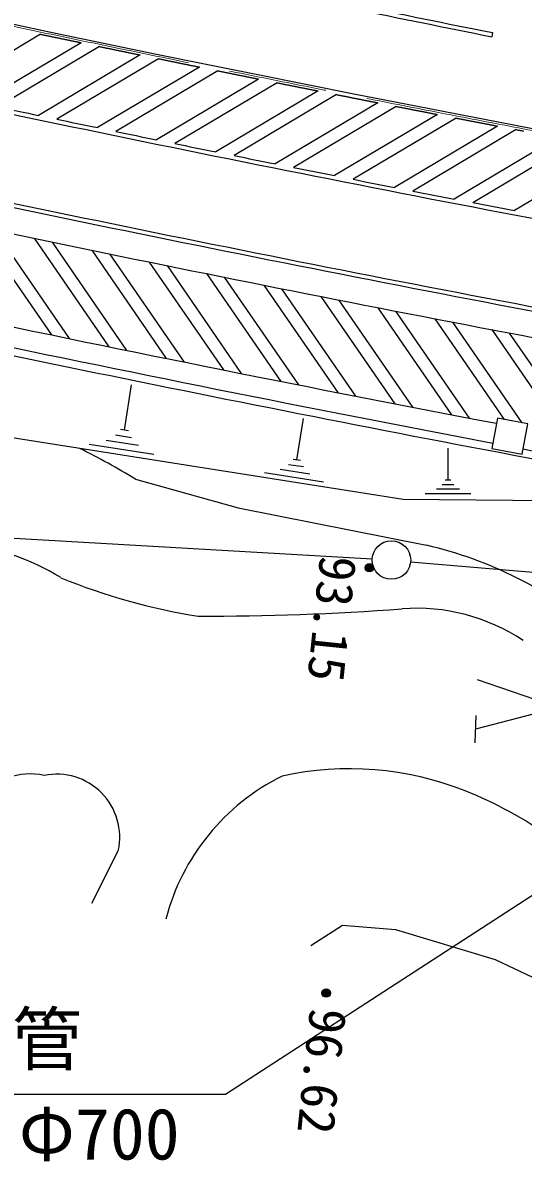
# Model space of a CAD drawing. Units: millimetres, scale not verified. Extents: x 40000 to 680000, y 20000 to 380000.
# Drawn here: x 429847 to 447710, y 251247 to 291875 of the extents above; entities that cross this region are included whole.
import ezdxf
from ezdxf.enums import TextEntityAlignment as Align

# ---------------------------------------------------------------- set-up
doc = ezdxf.new("R2010")
doc.units = ezdxf.units.MM
doc.header["$LTSCALE"] = 1000
doc.linetypes.add('CHAIN', pattern=[18.5, 12, -1.5, 3.5, -1.5])
doc.layers.add('M-BGD', color=7, linetype='Continuous', lineweight=25)
doc.layers.add('M-BMK', color=2, linetype='CHAIN', lineweight=13)
doc.styles.add('ＭＳ ゴシック', font='')
doc.styles.get('ＭＳ ゴシック').set_extended_font_data('MS Gothic')

msp = doc.modelspace()

# ---------------------------------------------------------------- linework, layer by layer
at = {"layer": 'M-BGD'}
for p, q in [((430485, 291465), (426870, 289316)), ((446614, 291523), (446584, 291376)), ((431933, 291162), (428312, 289010)), ((432586, 291027), (428962, 288873)), ((434038, 290727), (430409, 288569)), ((434693, 290592), (431061, 288433)), ((436149, 290295), (432511, 288132)), ((436805, 290162), (433165, 287997)), ((438266, 289866), (434619, 287698)), ((438924, 289734), (435275, 287565)), ((440389, 289441), (436733, 287268)), ((441049, 289310), (437390, 287136)), ((442517, 289020), (438853, 286842)), ((443179, 288890), (439512, 286710)), ((444652, 288602), (440979, 286419)), ((445316, 288474), (441640, 286288)), ((446793, 288188), (443111, 285999)), ((447459, 288061), (443774, 285870)), ((448940, 287778), (445249, 285584)), ((449608, 287651), (445914, 285455)), ((451094, 287371), (447393, 285171)), ((428199, 284613), (430869, 280736)), ((428838, 284479), (431506, 280605)), ((430256, 284183), (432920, 280314)), ((430894, 284050), (433555, 280184)), ((432310, 283757), (434967, 279897)), ((432946, 283626), (435602, 279769)), ((434359, 283337), (437011, 279485)), ((434995, 283208), (437645, 279358)), ((436405, 282922), (439052, 279078)), ((437040, 282794), (439684, 278953)), ((438448, 282512), (441089, 278677)), ((439081, 282386), (441720, 278553)), ((440487, 282107), (443122, 278280)), ((441119, 281983), (443753, 278158)), ((442523, 281707), (445152, 277888)), ((443154, 281584), (445782, 277767)), ((444555, 281313), (447026, 277723)), ((445185, 281191), (447654, 277604)), ((446584, 280923), (449202, 277119)), ((447213, 280803), (449830, 277002)), ((433478, 277340), (433732, 278955)), ((443421, 274861), (423364, 278024)), ((439630, 276274), (439863, 277751)), ((433730, 277064), (433153, 277155)), ((433622, 277318), (433334, 277363)), ((434522, 276467), (432215, 276830)), ((433982, 276788), (432828, 276970)), ((445026, 275552), (445030, 276689)), ((439762, 276253), (439499, 276295)), ((440091, 275769), (439037, 275936)), ((439861, 276022), (439333, 276105)), ((440585, 275475), (438476, 275808)), ((445127, 275552), (444924, 275552)), ((445836, 275061), (444212, 275068)), ((445431, 275225), (444618, 275229)), ((445228, 275389), (444822, 275390)), ((451938, 274779), (443421, 274861)), ((429338, 273496), (442319, 272741)), ((437085, 253640), (468064, 273735)), ((443689, 272642), (462476, 271038)), ((442248, 272488), (442184, 272362)), ((446018, 267159), (445981, 266175)), ((432312, 260453), (433256, 262329)), ((440709, 257310), (440645, 257184)), ((418085, 253640), (437085, 253640))]:
    msp.add_line(p, q, dxfattribs=at)
for points in [[(429301, 291867), (431074, 291495), (432848, 291126), (434622, 290760), (436397, 290398), (438173, 290038), (439949, 289682), (441727, 289329), (443504, 288979), (445283, 288633), (447062, 288289), (448841, 287949), (450621, 287613), (452402, 287279), (454184, 286949), (504949, 277581)], [(430485, 291465), (430508, 291460), (430531, 291455), (430554, 291450), (430577, 291446), (430600, 291441), (430623, 291436), (430646, 291431), (430669, 291426), (430692, 291422), (430715, 291417), (430738, 291412), (430761, 291407), (430784, 291402), (430807, 291398), (430830, 291393), (430853, 291388), (430876, 291383), (430899, 291378), (430922, 291373), (430945, 291369), (430968, 291364), (430991, 291359), (431014, 291354), (431037, 291349), (431060, 291345), (431083, 291340), (431106, 291335), (431129, 291330), (431152, 291325), (431175, 291321), (431198, 291316), (431221, 291311), (431244, 291306), (431267, 291301), (431290, 291297), (431313, 291292), (431336, 291287), (431359, 291282), (431382, 291277), (431405, 291273), (431428, 291268), (431451, 291263), (431474, 291258), (431497, 291253), (431520, 291249), (431543, 291244), (431566, 291239), (431589, 291234), (431612, 291229), (431635, 291225), (431658, 291220), (431681, 291215), (431704, 291210), (431727, 291206), (431750, 291201), (431772, 291196), (431795, 291191), (431818, 291186), (431841, 291182), (431864, 291177), (431887, 291172), (431910, 291167), (431933, 291162)], [(432586, 291027), (432609, 291022), (432632, 291017), (432655, 291013), (432678, 291008), (432701, 291003), (432724, 290998), (432747, 290993), (432770, 290989), (432793, 290984), (432817, 290979), (432840, 290974), (432863, 290970), (432886, 290965), (432909, 290960), (432932, 290955), (432955, 290951), (432978, 290946), (433001, 290941), (433024, 290936), (433047, 290931), (433070, 290927), (433093, 290922), (433116, 290917), (433139, 290912), (433162, 290908), (433185, 290903), (433208, 290898), (433231, 290893), (433254, 290889), (433278, 290884), (433301, 290879), (433324, 290874), (433347, 290870), (433370, 290865), (433393, 290860), (433416, 290855), (433439, 290850), (433462, 290846), (433485, 290841), (433508, 290836), (433531, 290831), (433554, 290827), (433577, 290822), (433600, 290817), (433623, 290812), (433646, 290808), (433669, 290803), (433692, 290798), (433716, 290793), (433739, 290789), (433762, 290784), (433785, 290779), (433808, 290774), (433831, 290770), (433854, 290765), (433877, 290760), (433900, 290755), (433923, 290751), (433946, 290746), (433969, 290741), (433992, 290736), (434015, 290732), (434038, 290727)], [(434693, 290592), (434716, 290588), (434739, 290583), (434762, 290578), (434785, 290574), (434808, 290569), (434831, 290564), (434855, 290559), (434878, 290555), (434901, 290550), (434924, 290545), (434947, 290540), (434970, 290536), (434993, 290531), (435016, 290526), (435039, 290521), (435063, 290517), (435086, 290512), (435109, 290507), (435132, 290503), (435155, 290498), (435178, 290493), (435201, 290488), (435224, 290484), (435247, 290479), (435271, 290474), (435294, 290469), (435317, 290465), (435340, 290460), (435363, 290455), (435386, 290451), (435409, 290446), (435432, 290441), (435456, 290436), (435479, 290432), (435502, 290427), (435525, 290422), (435548, 290417), (435571, 290413), (435594, 290408), (435617, 290403), (435640, 290399), (435664, 290394), (435687, 290389), (435710, 290384), (435733, 290380), (435756, 290375), (435779, 290370), (435802, 290366), (435825, 290361), (435849, 290356), (435872, 290351), (435895, 290347), (435918, 290342), (435941, 290337), (435964, 290333), (435987, 290328), (436010, 290323), (436033, 290318), (436057, 290314), (436080, 290309), (436103, 290304), (436126, 290300), (436149, 290295)], [(436805, 290162), (436829, 290157), (436852, 290152), (436875, 290147), (436898, 290143), (436921, 290138), (436944, 290133), (436968, 290129), (436991, 290124), (437014, 290119), (437037, 290115), (437060, 290110), (437083, 290105), (437107, 290100), (437130, 290096), (437153, 290091), (437176, 290086), (437199, 290082), (437223, 290077), (437246, 290072), (437269, 290068), (437292, 290063), (437315, 290058), (437338, 290054), (437362, 290049), (437385, 290044), (437408, 290039), (437431, 290035), (437454, 290030), (437478, 290025), (437501, 290021), (437524, 290016), (437547, 290011), (437570, 290007), (437593, 290002), (437617, 289997), (437640, 289993), (437663, 289988), (437686, 289983), (437709, 289979), (437733, 289974), (437756, 289969), (437779, 289965), (437802, 289960), (437825, 289955), (437848, 289951), (437872, 289946), (437895, 289941), (437918, 289936), (437941, 289932), (437964, 289927), (437988, 289922), (438011, 289918), (438034, 289913), (438057, 289908), (438080, 289904), (438104, 289899), (438127, 289894), (438150, 289890), (438173, 289885), (438196, 289880), (438219, 289876), (438243, 289871), (438266, 289866)], [(438924, 289734), (438947, 289729), (438970, 289725), (438994, 289720), (439017, 289716), (439040, 289711), (439063, 289706), (439087, 289702), (439110, 289697), (439133, 289692), (439156, 289688), (439180, 289683), (439203, 289678), (439226, 289674), (439249, 289669), (439273, 289664), (439296, 289660), (439319, 289655), (439342, 289650), (439366, 289646), (439389, 289641), (439412, 289636), (439435, 289632), (439459, 289627), (439482, 289622), (439505, 289618), (439528, 289613), (439552, 289608), (439575, 289604), (439598, 289599), (439621, 289595), (439645, 289590), (439668, 289585), (439691, 289581), (439714, 289576), (439738, 289571), (439761, 289567), (439784, 289562), (439807, 289557), (439831, 289553), (439854, 289548), (439877, 289543), (439900, 289539), (439924, 289534), (439947, 289530), (439970, 289525), (439993, 289520), (440017, 289516), (440040, 289511), (440063, 289506), (440086, 289502), (440110, 289497), (440133, 289492), (440156, 289488), (440179, 289483), (440203, 289479), (440226, 289474), (440249, 289469), (440272, 289465), (440296, 289460), (440319, 289455), (440342, 289451), (440365, 289446), (440389, 289441)], [(441049, 289310), (441072, 289306), (441095, 289301), (441118, 289296), (441142, 289292), (441165, 289287), (441188, 289283), (441212, 289278), (441235, 289273), (441258, 289269), (441282, 289264), (441305, 289260), (441328, 289255), (441352, 289250), (441375, 289246), (441398, 289241), (441421, 289236), (441445, 289232), (441468, 289227), (441491, 289223), (441515, 289218), (441538, 289213), (441561, 289209), (441585, 289204), (441608, 289200), (441631, 289195), (441655, 289190), (441678, 289186), (441701, 289181), (441725, 289176), (441748, 289172), (441771, 289167), (441795, 289163), (441818, 289158), (441841, 289153), (441864, 289149), (441888, 289144), (441911, 289140), (441934, 289135), (441958, 289130), (441981, 289126), (442004, 289121), (442028, 289117), (442051, 289112), (442074, 289107), (442098, 289103), (442121, 289098), (442144, 289094), (442168, 289089), (442191, 289084), (442214, 289080), (442237, 289075), (442261, 289071), (442284, 289066), (442307, 289061), (442331, 289057), (442354, 289052), (442377, 289048), (442401, 289043), (442424, 289039), (442447, 289034), (442471, 289029), (442494, 289025), (442517, 289020)], [(443179, 288890), (443203, 288886), (443226, 288881), (443249, 288876), (443273, 288872), (443296, 288867), (443319, 288863), (443343, 288858), (443366, 288853), (443390, 288849), (443413, 288844), (443436, 288840), (443460, 288835), (443483, 288831), (443506, 288826), (443530, 288821), (443553, 288817), (443577, 288812), (443600, 288808), (443623, 288803), (443647, 288799), (443670, 288794), (443693, 288789), (443717, 288785), (443740, 288780), (443764, 288776), (443787, 288771), (443810, 288767), (443834, 288762), (443857, 288757), (443881, 288753), (443904, 288748), (443927, 288744), (443951, 288739), (443974, 288735), (443997, 288730), (444021, 288725), (444044, 288721), (444068, 288716), (444091, 288712), (444114, 288707), (444138, 288703), (444161, 288698), (444184, 288694), (444208, 288689), (444231, 288684), (444255, 288680), (444278, 288675), (444301, 288671), (444325, 288666), (444348, 288662), (444372, 288657), (444395, 288652), (444418, 288648), (444442, 288643), (444465, 288639), (444488, 288634), (444512, 288630), (444535, 288625), (444559, 288621), (444582, 288616), (444605, 288612), (444629, 288607), (444652, 288602)], [(445316, 288474), (445339, 288469), (445363, 288464), (445386, 288460), (445410, 288455), (445433, 288451), (445457, 288446), (445480, 288442), (445503, 288437), (445527, 288433), (445550, 288428), (445574, 288424), (445597, 288419), (445621, 288414), (445644, 288410), (445668, 288405), (445691, 288401), (445714, 288396), (445738, 288392), (445761, 288387), (445785, 288383), (445808, 288378), (445832, 288374), (445855, 288369), (445879, 288365), (445902, 288360), (445925, 288356), (445949, 288351), (445972, 288346), (445996, 288342), (446019, 288337), (446043, 288333), (446066, 288328), (446090, 288324), (446113, 288319), (446136, 288315), (446160, 288310), (446183, 288306), (446207, 288301), (446230, 288297), (446254, 288292), (446277, 288288), (446301, 288283), (446324, 288279), (446348, 288274), (446371, 288270), (446394, 288265), (446418, 288261), (446441, 288256), (446465, 288252), (446488, 288247), (446512, 288242), (446535, 288238), (446559, 288233), (446582, 288229), (446605, 288224), (446629, 288220), (446652, 288215), (446676, 288211), (446699, 288206), (446723, 288202), (446746, 288197), (446770, 288193), (446793, 288188)], [(447459, 288061), (447482, 288056), (447506, 288052), (447529, 288047), (447553, 288043), (447576, 288038), (447600, 288034), (447623, 288029), (447647, 288025), (447670, 288020), (447694, 288016), (447717, 288011)], [(433874, 275585), (437539, 274570), (444262, 273227)], [(446068, 268438), (448984, 267439), (446000, 266667)], [(440128, 258940), (441258, 259677), (443152, 259522), (446704, 258442), (449148, 257295)]]:
    msp.add_lwpolyline(points, dxfattribs=at)
msp.add_lwpolyline([(446589, 276686), (447670, 276482), (447874, 277563), (446793, 277767)], close=True, dxfattribs=at)
for centre, radius in [((443005, 272701), 687), ((442216, 272425), 150), ((442216, 272425), 120), ((442216, 272425), 99.9), ((442216, 272425), 89.9), ((442216, 272425), 60), ((442216, 272425), 30), ((440677, 257247), 150), ((440677, 257247), 120), ((440677, 257247), 99.9), ((440677, 257247), 89.9), ((440677, 257247), 60), ((440677, 257247), 30)]:
    msp.add_circle(centre, radius, dxfattribs=at)
for centre, radius, start, end in [((570019, 1344915), 1058723, 261.97619, 264.1389), ((654456, 1328068), 1057328, 258.39074, 258.6617), ((654456, 1328068), 1057178, 258.39074, 258.6617), ((635632, 1270273), 1003075, 257.63847, 259.54506), ((635632, 1270273), 1002925, 258.10803, 258.19246), ((635632, 1270273), 1002925, 258.23049, 258.31512), ((635632, 1270273), 1002925, 258.35325, 258.43808), ((635632, 1270273), 1006325, 257.63847, 259.54506), ((635632, 1270273), 1006175, 257.63847, 259.54506), ((635632, 1270273), 1002925, 258.47629, 258.56132), ((635632, 1270273), 1002925, 258.59963, 258.68486), ((635632, 1270273), 1002925, 258.72326, 258.80869), ((635632, 1270273), 1007250, 257.63847, 259.54506), ((635632, 1270273), 1002925, 258.84718, 258.93283), ((635632, 1270273), 1002925, 258.97141, 259.05726), ((635632, 1270273), 1002925, 259.09594, 259.182), ((635632, 1270273), 1011500, 257.63754, 259.54506), ((635632, 1270273), 1010500, 258.09339, 259.2274), ((635632, 1270273), 1011220, 258.09335, 259.22744), ((421136, 254802), 24376, 58.4969, 63.8357), ((635632, 1270273), 1011220, 259.28977, 259.54506), ((426655, 264691), 8670, 58.3664, 83.6434), ((441059, 259329), 14262, 49.3636, 77.022), ((439529, 292322), 21895, 247.6478, 261.009), ((436237, 367381), 96684, 269.92319, 274.24297), ((443898, 264107), 6873, 56.3211, 94.243), ((430108, 262696), 2371, 77.7526, 141.9303), ((431060, 262811), 2248, 347.6345, 101.5281), ((442617, 257889), 7921, 116.3436, 165.41), ((441518, 254144), 11109, 68.2297, 102.5614), ((440150, 250719), 14797, 41.3813, 68.2297)]:
    msp.add_arc(centre, radius, start, end, dxfattribs=at)
at = {"layer": 'M-BMK'}
msp.add_arc((635632, 1270273), 1000000, 254.60294, 259.54506, dxfattribs=at)

# ---------------------------------------------------------------- texts
at = {"layer": 'M-BGD', "style": 'ＭＳ ゴシック'}
for s, p in [('93.15', (441780, 272772)), ('96.62', (441420, 256624))]:
    msp.add_text(s, height=1320, rotation=264.113, dxfattribs=at).set_placement(p, align=Align.TOP_LEFT)
msp.add_text('ヒョ－ム管', height=1833, dxfattribs=at).set_placement((419460, 254140), align=Align.BOTTOM_LEFT)
msp.add_text('L=17.9\u3000Φ700', height=1833, dxfattribs=at).set_placement((427585, 253140), align=Align.TOP_CENTER)

doc.saveas('drawing.dxf')
